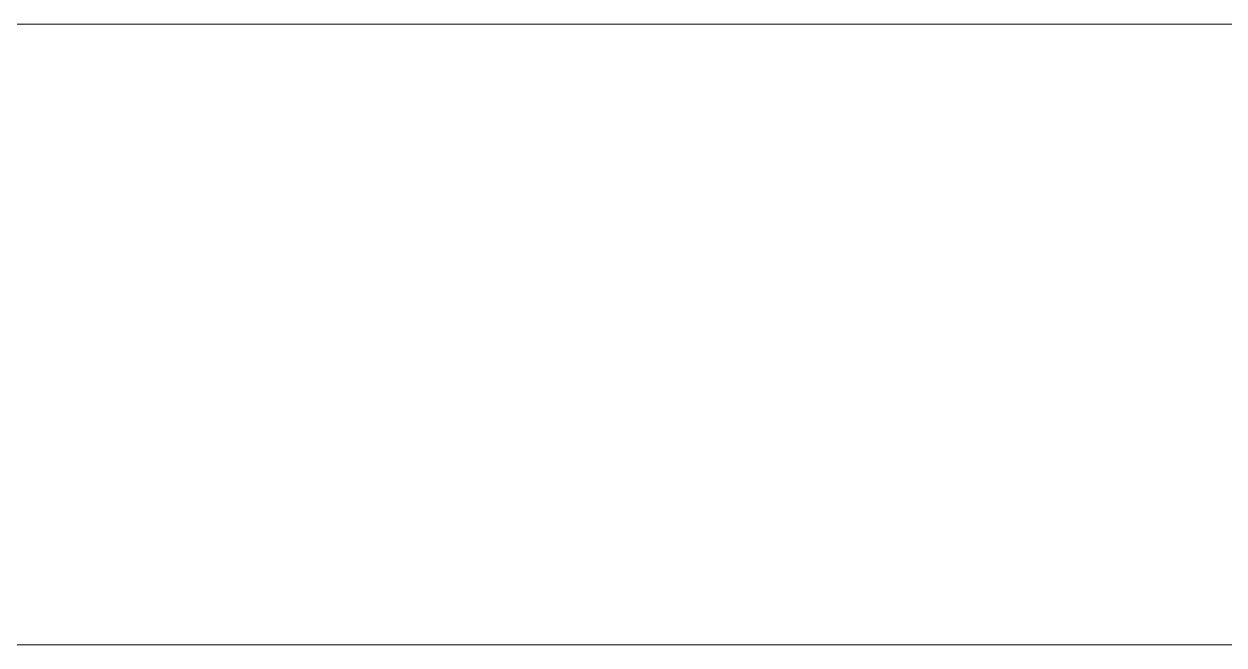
# Model space of a CAD drawing. Header units: metres. Extents: x -12 to 158, y -16 to 62.
# Drawn here: x 47.4972 to 47.7316, y 0 to 0.1213 of the extents above; entities that cross this region are included whole.
import ezdxf

# ---------------------------------------------------------------- set-up
doc = ezdxf.new("R2010")
doc.units = ezdxf.units.M
doc.layers.add('ARQ-PAR', color=7, linetype='Continuous', lineweight=9)
doc.layers.add('E-ELEC-EQPM', color=7, linetype='Continuous', lineweight=35)
doc.layers.add('BASE ELETRICO__dwg', color=7, linetype='Continuous', lineweight=9, true_color=0x767676)

# ---------------------------------------------------------------- blocks, each defined once
blk = doc.blocks.new('BASE ELETRICO__dwg-8227098-PLANTA BAIXA - PLANTA GERAL')
at = {"layer": 'ARQ-PAR', "color": 252, "true_color": 0x8e8e8e, "flags": 128}
blk.add_lwpolyline([(45.10258, 0), (94.03262, 0), (94.03262, 45.61529), (90.77072, 50.07874), (86.65874, 54.2672), (76.79871, 61.15183), (52.9158, 61.15183), (52.9158, 59.37183)], dxfattribs=at)
blk = doc.blocks.new('Quadro de Distribuição - 18 ou 24 Disjuntores de embutir em PVC _4_ - Quadro de Distribuição - 18 ou 24 Disjuntores de embutir em PVC _4_-8314576-PLANTA BAIXA - PLANTA GERAL')
at = {"layer": 'E-ELEC-EQPM', "lineweight": 9}
blk.add_line((0.1565, -0.0787), (-0.1565, -0.0787), dxfattribs=at)

msp = doc.modelspace()

# ---------------------------------------------------------------- block references
at = {"layer": 'BASE ELETRICO__dwg', "color": 252, "true_color": 0x8e8e8e}
msp.add_blockref('BASE ELETRICO__dwg-8227098-PLANTA BAIXA - PLANTA GERAL', (1.2665, 0), dxfattribs=at)
at = {"layer": 'E-ELEC-EQPM', "lineweight": 9}
msp.add_blockref('Quadro de Distribuição - 18 ou 24 Disjuntores de embutir em PVC _4_ - Quadro de Distribuição - 18 ou 24 Disjuntores de embutir em PVC _4_-8314576-PLANTA BAIXA - PLANTA GERAL', (47.57985, 0.2), dxfattribs=at)

doc.saveas('drawing.dxf')
